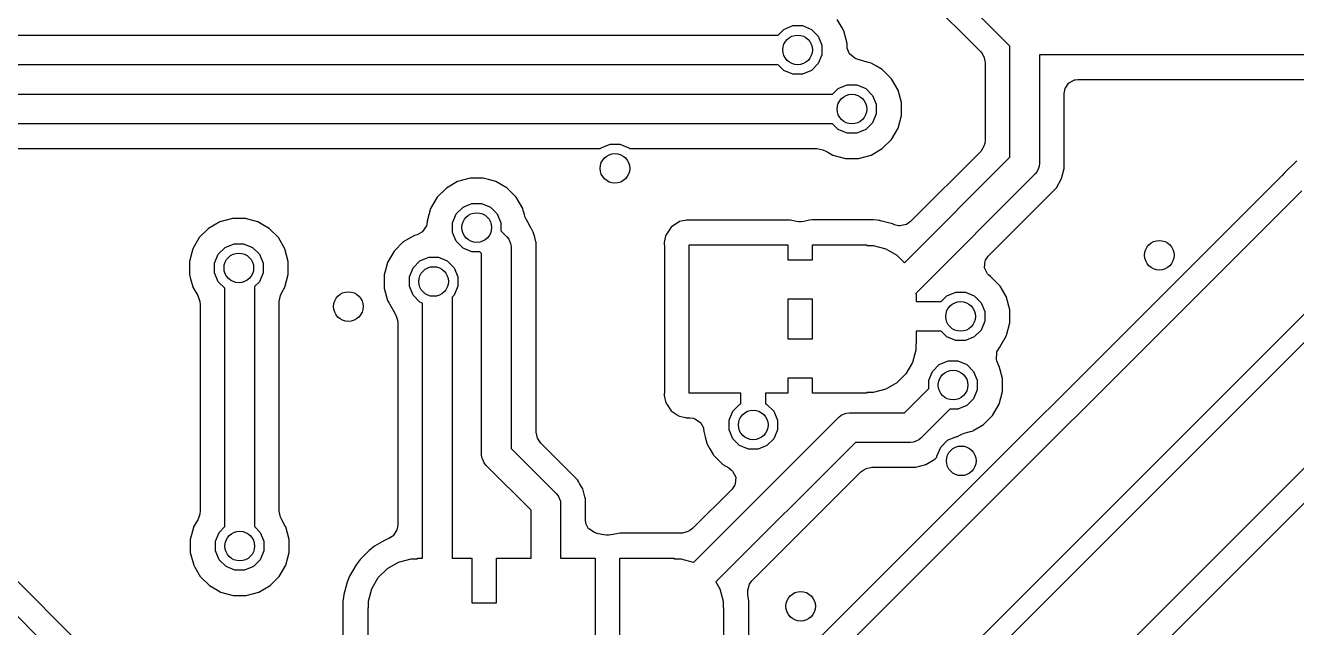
# Model space of a CAD drawing. Header units: inches. Extents: x 0.01 to 5.35, y 0.01 to 3.37.
# Drawn here: x 2.823 to 3.33, y 1.975 to 2.215 of the extents above; entities that cross this region are included whole.
import ezdxf

# ---------------------------------------------------------------- set-up
doc = ezdxf.new("R2010")
doc.units = ezdxf.units.IN
doc.header["$MEASUREMENT"] = 0
doc.layers.add('BLACK', color=250, linetype='CONTINUOUS')

msp = doc.modelspace()

# ---------------------------------------------------------------- linework, layer by layer
at = {"layer": 'BLACK', "linetype": 'CONTINUOUS'}
for p, q in [((3.21598, 2.20724), (3.17588, 2.24734)), ((3.16744, 2.24183), (3.2042, 2.20508)), ((3.12587, 2.21393), (3.12942, 2.2154)), ((3.12942, 2.2154), (3.13326, 2.2154)), ((3.13326, 2.2154), (3.13681, 2.21393)), ((3.14903, 2.21451), (3.14711, 2.21785)), ((2.6215, 2.21165), (3.12359, 2.21165)), ((3.12359, 2.21165), (3.12587, 2.21393)), ((3.13681, 2.21393), (3.13952, 2.21122)), ((3.13952, 2.21122), (3.14099, 2.20767)), ((3.1497, 2.21335), (3.14903, 2.21451)), ((3.15104, 2.20834), (3.1497, 2.21335)), ((3.1497, 2.21335), (3.1497, 2.21335)), ((3.14099, 2.20767), (3.14099, 2.20383)), ((3.15104, 2.20707), (3.15104, 2.20834)), ((3.15104, 2.20834), (3.15104, 2.20834)), ((3.15109, 2.20637), (3.15104, 2.20707)), ((3.1511, 2.20636), (3.15109, 2.20637)), ((3.15185, 2.20438), (3.1511, 2.20636)), ((3.2042, 2.20508), (3.20503, 2.20397)), ((3.21598, 2.16292), (3.21598, 2.20724)), ((3.12359, 2.19984), (2.62394, 2.19984)), ((3.12587, 2.19756), (3.12359, 2.19984)), ((3.13952, 2.20028), (3.13681, 2.19756)), ((3.14099, 2.20383), (3.13952, 2.20028)), ((3.15198, 2.20418), (3.15185, 2.20438)), ((3.15408, 2.2024), (3.15198, 2.20418)), ((3.15471, 2.20212), (3.15408, 2.2024)), ((3.15544, 2.20189), (3.15471, 2.20212)), ((3.15543, 2.20187), (3.15544, 2.20189)), ((3.15906, 2.2009), (3.15543, 2.20187)), ((3.1606, 2.20049), (3.15906, 2.2009)), ((3.16284, 2.19919), (3.1606, 2.20049)), ((3.20503, 2.20397), (3.20547, 2.20315)), ((3.20547, 2.20315), (3.20552, 2.20306)), ((3.20552, 2.20306), (3.20612, 2.20072)), ((3.20612, 2.20072), (3.20612, 2.16973)), ((3.59, 2.20378), (3.2278, 2.20378)), ((3.2278, 2.20378), (3.2278, 2.16047)), ((3.12942, 2.19609), (3.12587, 2.19756)), ((3.13326, 2.19609), (3.12942, 2.19609)), ((3.13681, 2.19756), (3.13326, 2.19609)), ((3.16509, 2.19789), (3.16284, 2.19919)), ((3.16876, 2.19422), (3.16509, 2.19789)), ((3.14525, 2.18803), (3.14752, 2.19031)), ((3.14752, 2.19031), (3.15107, 2.19178)), ((3.15107, 2.19178), (3.15491, 2.19178)), ((3.15491, 2.19178), (3.15846, 2.19031)), ((3.15846, 2.19031), (3.16118, 2.18759)), ((3.17135, 2.18973), (3.16876, 2.19422)), ((3.1727, 2.18472), (3.17135, 2.18973)), ((3.23766, 2.18833), (3.23786, 2.18971)), ((3.23786, 2.18971), (3.23789, 2.18984)), ((3.23789, 2.18984), (3.23803, 2.1903)), ((3.23803, 2.1903), (3.23951, 2.19261)), ((3.23951, 2.19261), (3.23957, 2.19266)), ((3.23957, 2.19266), (3.24173, 2.19374)), ((3.24173, 2.19374), (3.24203, 2.19381)), ((3.24203, 2.19381), (3.24306, 2.19392)), ((3.24306, 2.19392), (3.36014, 2.19392)), ((2.64118, 2.18803), (3.14525, 2.18803)), ((3.16118, 2.18759), (3.16265, 2.18405)), ((3.1727, 2.17953), (3.1727, 2.18472)), ((3.23766, 2.16255), (3.23766, 2.18833)), ((3.16265, 2.18021), (3.16118, 2.17666)), ((3.16265, 2.18405), (3.16265, 2.18021)), ((3.17135, 2.17452), (3.1727, 2.17953)), ((3.14525, 2.17622), (2.64363, 2.17622)), ((3.14752, 2.17394), (3.14525, 2.17622)), ((3.16118, 2.17666), (3.15846, 2.17394)), ((3.16876, 2.17003), (3.17135, 2.17452)), ((3.15107, 2.17247), (3.14752, 2.17394)), ((3.15491, 2.17247), (3.15107, 2.17247)), ((3.15846, 2.17394), (3.15491, 2.17247)), ((3.16509, 2.16636), (3.16876, 2.17003)), ((3.20612, 2.16973), (3.20592, 2.16835)), ((2.65015, 2.16636), (3.05271, 2.16636)), ((3.05271, 2.16636), (3.05304, 2.16669)), ((3.05304, 2.16669), (3.05658, 2.16816)), ((3.05658, 2.16816), (3.06042, 2.16816)), ((3.06042, 2.16816), (3.06397, 2.16669)), ((3.06397, 2.16669), (3.0643, 2.16636)), ((3.0643, 2.16636), (3.13894, 2.16636)), ((3.13894, 2.16636), (3.14021, 2.16619)), ((3.14021, 2.16619), (3.14141, 2.16587)), ((3.14141, 2.16587), (3.14258, 2.16538)), ((3.14258, 2.16538), (3.14337, 2.16493)), ((3.14337, 2.16493), (3.14539, 2.16376)), ((3.1606, 2.16376), (3.16509, 2.16636)), ((3.2044, 2.16528), (3.17639, 2.13727)), ((3.20563, 2.16736), (3.2044, 2.16528)), ((3.20592, 2.16835), (3.20563, 2.16736)), ((3.14539, 2.16376), (3.1504, 2.16242)), ((3.1504, 2.16242), (3.1504, 2.16242)), ((3.1504, 2.16242), (3.15559, 2.16242)), ((3.15559, 2.16242), (3.1606, 2.16376)), ((3.15559, 2.16242), (3.15559, 2.16242)), ((3.17392, 2.12085), (3.21598, 2.16292)), ((3.22764, 2.15921), (3.2268, 2.15719)), ((3.22768, 2.15932), (3.22764, 2.15921)), ((3.2278, 2.16047), (3.22768, 2.15932)), ((3.23766, 2.1584), (3.23766, 2.16255)), ((3.33036, 2.16154), (3.32537, 2.15655)), ((3.00079, 2.15459), (2.99578, 2.15324)), ((3.00598, 2.15459), (3.00079, 2.15459)), ((3.00805, 2.15403), (3.00598, 2.15459)), ((3.00598, 2.15459), (3.00598, 2.15459)), ((3.01099, 2.15324), (3.00805, 2.15403)), ((3.32447, 2.15566), (3.13731, 1.9685)), ((3.22607, 2.1563), (3.17841, 2.10865)), ((3.2268, 2.15719), (3.22607, 2.1563)), ((3.23451, 2.15079), (3.23658, 2.15439)), ((3.23658, 2.15439), (3.23766, 2.1584)), ((3.32537, 2.15655), (3.32447, 2.15566)), ((3.32447, 2.15566), (3.32447, 2.15566)), ((3.32537, 2.15655), (3.32537, 2.15655)), ((3.32537, 2.15655), (3.32537, 2.15655)), ((2.99129, 2.15065), (2.98762, 2.14698)), ((2.99578, 2.15324), (2.99129, 2.15065)), ((2.99129, 2.15065), (2.99129, 2.15065)), ((2.99129, 2.15065), (2.99129, 2.15065)), ((2.99578, 2.15324), (2.99578, 2.15324)), ((3.01324, 2.15195), (3.01099, 2.15324)), ((3.01548, 2.15065), (3.01324, 2.15195)), ((3.01915, 2.14698), (3.01548, 2.15065)), ((3.15007, 1.96731), (3.33234, 2.14958)), ((3.20725, 2.12353), (3.23451, 2.15079)), ((2.98762, 2.14698), (2.98502, 2.14249)), ((2.98762, 2.14698), (2.98762, 2.14698)), ((2.98762, 2.14698), (2.98762, 2.14698)), ((2.99792, 2.14307), (3.00147, 2.14454)), ((3.00147, 2.14454), (3.00531, 2.14454)), ((3.00531, 2.14454), (3.00885, 2.14307)), ((3.02175, 2.14249), (3.01915, 2.14698)), ((2.98502, 2.14249), (2.98368, 2.13748)), ((2.98502, 2.14249), (2.98502, 2.14249)), ((2.99373, 2.1368), (2.9952, 2.14035)), ((2.9952, 2.14035), (2.99792, 2.14307)), ((3.00885, 2.14307), (3.01157, 2.14035)), ((3.01157, 2.14035), (3.01304, 2.1368)), ((3.02196, 2.14168), (3.02175, 2.14249)), ((3.02175, 2.14249), (3.02175, 2.14249)), ((3.02175, 2.14249), (3.02175, 2.14249)), ((3.02239, 2.1401), (3.02196, 2.14168)), ((3.02259, 2.13936), (3.02239, 2.1401)), ((3.02307, 2.13818), (3.02259, 2.13936)), ((2.89644, 2.13455), (2.89278, 2.13088)), ((2.90094, 2.13714), (2.89644, 2.13455)), ((2.89644, 2.13455), (2.89644, 2.13455)), ((2.89644, 2.13455), (2.89644, 2.13455)), ((2.90595, 2.13848), (2.90094, 2.13714)), ((2.90094, 2.13714), (2.90094, 2.13714)), ((2.91114, 2.13848), (2.90595, 2.13848)), ((2.91363, 2.13781), (2.91114, 2.13848)), ((2.91114, 2.13848), (2.91114, 2.13848)), ((2.91615, 2.13714), (2.91363, 2.13781)), ((2.91812, 2.136), (2.91615, 2.13714)), ((2.92064, 2.13455), (2.91812, 2.136)), ((2.92431, 2.13088), (2.92064, 2.13455)), ((2.98331, 2.13559), (2.98182, 2.13328)), ((2.98347, 2.13614), (2.98331, 2.13559)), ((2.98348, 2.13618), (2.98347, 2.13614)), ((2.98362, 2.13716), (2.98348, 2.13618)), ((2.98364, 2.13716), (2.98362, 2.13716)), ((2.98368, 2.13748), (2.98364, 2.13716)), ((2.99373, 2.13296), (2.99373, 2.1368)), ((3.01304, 2.1368), (3.01304, 2.13358)), ((3.0237, 2.13709), (3.02307, 2.13818)), ((3.02462, 2.13551), (3.0237, 2.13709)), ((3.02466, 2.13533), (3.02462, 2.13551)), ((3.02502, 2.13471), (3.02466, 2.13533)), ((3.02522, 2.13436), (3.02502, 2.13471)), ((3.02595, 2.13309), (3.02522, 2.13436)), ((3.08092, 2.13506), (3.07874, 2.1318)), ((3.08418, 2.13724), (3.08092, 2.13506)), ((3.08706, 2.13781), (3.08418, 2.13724)), ((3.08418, 2.13724), (3.08418, 2.13724)), ((3.08418, 2.13724), (3.08418, 2.13724)), ((3.12837, 2.13781), (3.08706, 2.13781)), ((3.08706, 2.13781), (3.08706, 2.13781)), ((3.08706, 2.13781), (3.08706, 2.13781)), ((3.13089, 2.13731), (3.12837, 2.13781)), ((3.12837, 2.13781), (3.12837, 2.13781)), ((3.12837, 2.13781), (3.12837, 2.13781)), ((3.13184, 2.13722), (3.13089, 2.13731)), ((3.13279, 2.13722), (3.13184, 2.13722)), ((3.13374, 2.13731), (3.13279, 2.13722)), ((3.13603, 2.13777), (3.13374, 2.13731)), ((3.13724, 2.13801), (3.13603, 2.13777)), ((3.13603, 2.13777), (3.13603, 2.13777)), ((3.16149, 2.13801), (3.13724, 2.13801)), ((3.13724, 2.13801), (3.13724, 2.13801)), ((3.16298, 2.13781), (3.16149, 2.13801)), ((3.16149, 2.13801), (3.16149, 2.13801)), ((3.16149, 2.13801), (3.16149, 2.13801)), ((3.16364, 2.13773), (3.16298, 2.13781)), ((3.16378, 2.13771), (3.16364, 2.13773)), ((3.1641, 2.13769), (3.16378, 2.13771)), ((3.1644, 2.13759), (3.1641, 2.13769)), ((3.1691, 2.13633), (3.1644, 2.13759)), ((3.16999, 2.13596), (3.1691, 2.13633)), ((3.1691, 2.13633), (3.1691, 2.13633)), ((3.17151, 2.1356), (3.16999, 2.13596)), ((3.17205, 2.13556), (3.17151, 2.1356)), ((3.17474, 2.13614), (3.17205, 2.13556)), ((3.17528, 2.13644), (3.17474, 2.13614)), ((3.17639, 2.13727), (3.17528, 2.13644)), ((2.89278, 2.13088), (2.89018, 2.12639)), ((2.89278, 2.13088), (2.89278, 2.13088)), ((2.89278, 2.13088), (2.89278, 2.13088)), ((2.92691, 2.12639), (2.92431, 2.13088)), ((2.97408, 2.12914), (2.97041, 2.12548)), ((2.97858, 2.13174), (2.97408, 2.12915)), ((2.97408, 2.12915), (2.97408, 2.12914)), ((2.97408, 2.12914), (2.97408, 2.12914)), ((2.97963, 2.13202), (2.97858, 2.13174)), ((2.97858, 2.13174), (2.97858, 2.13174)), ((2.98156, 2.13305), (2.97963, 2.13202)), ((2.98182, 2.13328), (2.98156, 2.13305)), ((2.9952, 2.12941), (2.99373, 2.13296)), ((2.99792, 2.1267), (2.9952, 2.12941)), ((3.01304, 2.13358), (3.01544, 2.13118)), ((3.01544, 2.13118), (3.01617, 2.13029)), ((3.01617, 2.13029), (3.01661, 2.12922)), ((3.01661, 2.12922), (3.01705, 2.12816)), ((3.02649, 2.13111), (3.02595, 2.13309)), ((3.02595, 2.13309), (3.02595, 2.13309)), ((3.02595, 2.13309), (3.02595, 2.13309)), ((3.02669, 2.13035), (3.02649, 2.13111)), ((3.02649, 2.13111), (3.02649, 2.13111)), ((3.02701, 2.12914), (3.02669, 2.13035)), ((3.02703, 2.12908), (3.02701, 2.12914)), ((3.02703, 2.12445), (3.02703, 2.12908)), ((3.02703, 2.12908), (3.02703, 2.12908)), ((3.07856, 2.13088), (3.07817, 2.12892)), ((3.07817, 2.12892), (3.07817, 2.12892)), ((3.07817, 2.12892), (3.07817, 2.12795)), ((3.07874, 2.1318), (3.07856, 2.13088)), ((3.07874, 2.1318), (3.07874, 2.1318)), ((3.07874, 2.1318), (3.07874, 2.1318)), ((2.88979, 2.12493), (2.88884, 2.12137)), ((2.89018, 2.12639), (2.88979, 2.12493)), ((2.89018, 2.12639), (2.89018, 2.12639)), ((2.89889, 2.1207), (2.90036, 2.12425)), ((2.90036, 2.12425), (2.90308, 2.12696)), ((2.90308, 2.12696), (2.90662, 2.12843)), ((2.90662, 2.12843), (2.91046, 2.12843)), ((2.91046, 2.12843), (2.91401, 2.12696)), ((2.91401, 2.12696), (2.91673, 2.12425)), ((2.91673, 2.12425), (2.9182, 2.1207)), ((2.92825, 2.12137), (2.92691, 2.12639)), ((2.97041, 2.12548), (2.96782, 2.12098)), ((2.97041, 2.12548), (2.97041, 2.12548)), ((2.97041, 2.12548), (2.97041, 2.12548)), ((3.00147, 2.12523), (2.99792, 2.1267)), ((3.00469, 2.12523), (3.00147, 2.12523)), ((3.00535, 2.12456), (3.00469, 2.12523)), ((3.00535, 2.04433), (3.00535, 2.12456)), ((3.01705, 2.12816), (3.01717, 2.12701)), ((3.01717, 2.12701), (3.01717, 2.04678)), ((3.02703, 2.12444), (3.02703, 2.12445)), ((3.02703, 2.0533), (3.02703, 2.12444)), ((3.07817, 2.12795), (3.07819, 2.12795)), ((3.07819, 2.12795), (3.07819, 2.0689)), ((3.08803, 2.0689), (3.08803, 2.12795)), ((3.08803, 2.12795), (3.1274, 2.12795)), ((3.1274, 2.12795), (3.1274, 2.12205)), ((3.13724, 2.12205), (3.13724, 2.12795)), ((3.13724, 2.12795), (3.1589, 2.12795)), ((3.1589, 2.12795), (3.1589, 2.12778)), ((3.1589, 2.12778), (3.16147, 2.12778)), ((3.16147, 2.12778), (3.16643, 2.12645)), ((3.16643, 2.12645), (3.17088, 2.12388)), ((3.17088, 2.12388), (3.17392, 2.12085)), ((3.3574, 2.12453), (3.17512, 1.94225)), ((3.20617, 2.1219), (3.20725, 2.12353)), ((2.88884, 2.12137), (2.88884, 2.1211)), ((2.88884, 2.1211), (2.88884, 2.11618)), ((2.89889, 2.11686), (2.89889, 2.1207)), ((2.9182, 2.1207), (2.9182, 2.11686)), ((2.92825, 2.11619), (2.92825, 2.12137)), ((2.96782, 2.12098), (2.96698, 2.11784)), ((2.96782, 2.12098), (2.96782, 2.12098)), ((2.97653, 2.1153), (2.978, 2.11885)), ((2.978, 2.11885), (2.98071, 2.12156)), ((2.98071, 2.12156), (2.98426, 2.12303)), ((2.98426, 2.12303), (2.9881, 2.12303)), ((2.9881, 2.12303), (2.99165, 2.12156)), ((2.99165, 2.12156), (2.99437, 2.11885)), ((2.99437, 2.11885), (2.99584, 2.1153)), ((3.1274, 2.12205), (3.13724, 2.12205)), ((3.20579, 2.11885), (3.20605, 2.12159)), ((3.20705, 2.1164), (3.20579, 2.11885)), ((3.20605, 2.12159), (3.20617, 2.1219)), ((2.68627, 2.1139), (3.03118, 1.76898)), ((3.03648, 1.77763), (2.6977, 2.11641)), ((2.88884, 2.11618), (2.88902, 2.1155)), ((2.88902, 2.1155), (2.88902, 2.1155)), ((2.88902, 2.1155), (2.8893, 2.11445)), ((2.8893, 2.11445), (2.89015, 2.11128)), ((2.90036, 2.11331), (2.89889, 2.11686)), ((2.9182, 2.11686), (2.91673, 2.11331)), ((2.92691, 2.11117), (2.92825, 2.11619)), ((2.96698, 2.11784), (2.96648, 2.11597)), ((2.96648, 2.11597), (2.96648, 2.11078)), ((2.97653, 2.11146), (2.97653, 2.1153)), ((2.99584, 2.1153), (2.99584, 2.11146)), ((3.18035, 1.9362), (3.35907, 2.11492)), ((3.20714, 2.11631), (3.20705, 2.1164)), ((3.20742, 2.11601), (3.20714, 2.11631)), ((3.20816, 2.11543), (3.20742, 2.11601)), ((3.20814, 2.11541), (3.20816, 2.11543)), ((3.2084, 2.11522), (3.20814, 2.11541)), ((3.21207, 2.11155), (3.2084, 2.11522)), ((3.2084, 2.11522), (3.2084, 2.11522)), ((2.89015, 2.11128), (2.89018, 2.11117)), ((2.89018, 2.11117), (2.89137, 2.10912)), ((2.89137, 2.10912), (2.89137, 2.10912)), ((2.89137, 2.10912), (2.89137, 2.10912)), ((2.89137, 2.10912), (2.89215, 2.10776)), ((2.90299, 2.11068), (2.90036, 2.11331)), ((2.90299, 2.01562), (2.90299, 2.11068)), ((2.91673, 2.11331), (2.9148, 2.11139)), ((2.9148, 2.11139), (2.9148, 2.01562)), ((2.92515, 2.10781), (2.92564, 2.10898)), ((2.92564, 2.10898), (2.92691, 2.11117)), ((2.96648, 2.11078), (2.96782, 2.10577)), ((2.978, 2.10791), (2.97653, 2.11146)), ((2.99584, 2.11146), (2.99437, 2.10791)), ((3.17841, 2.10865), (3.17841, 2.10827)), ((3.19083, 2.10763), (3.19438, 2.1091)), ((3.19438, 2.1091), (3.19822, 2.1091)), ((3.19822, 2.1091), (3.20177, 2.10763)), ((3.21431, 2.10766), (3.21207, 2.11155)), ((2.89215, 2.10776), (2.89264, 2.10658)), ((2.89264, 2.10658), (2.89296, 2.10538)), ((2.89296, 2.10538), (2.89296, 2.10538)), ((2.89296, 2.10538), (2.89313, 2.10412)), ((2.89313, 2.10412), (2.89313, 2.02192)), ((2.92467, 2.10534), (2.92483, 2.10661)), ((2.92467, 2.02192), (2.92467, 2.10534)), ((2.92483, 2.10661), (2.92515, 2.10781)), ((2.96782, 2.10577), (2.96844, 2.1047)), ((2.96844, 2.1047), (2.96858, 2.10446)), ((2.96858, 2.10446), (2.96858, 2.10446)), ((2.96858, 2.10446), (2.97057, 2.101)), ((2.98071, 2.10519), (2.978, 2.10791)), ((2.98173, 2.10477), (2.98071, 2.10519)), ((2.98173, 2.00299), (2.98173, 2.10477)), ((2.99437, 2.10791), (2.99354, 2.10709)), ((2.99354, 2.10709), (2.99354, 2.00299)), ((3.1274, 2.1063), (3.1274, 2.09055)), ((3.13724, 2.1063), (3.1274, 2.1063)), ((3.13724, 2.09055), (3.13724, 2.1063)), ((3.17841, 2.10827), (3.17858, 2.10827)), ((3.17858, 2.10827), (3.17858, 2.10535)), ((3.17858, 2.10535), (3.18855, 2.10535)), ((3.18855, 2.10535), (3.19083, 2.10763)), ((3.20177, 2.10763), (3.20448, 2.10492)), ((3.20448, 2.10492), (3.20595, 2.10137)), ((3.21454, 2.10726), (3.21431, 2.10766)), ((3.21431, 2.10766), (3.21431, 2.10766)), ((3.21431, 2.10766), (3.21431, 2.10766)), ((3.21457, 2.10722), (3.21454, 2.10726)), ((3.21454, 2.10726), (3.21454, 2.10726)), ((3.21454, 2.10726), (3.21454, 2.10726)), ((3.21466, 2.10705), (3.21457, 2.10722)), ((3.216, 2.10204), (3.21466, 2.10705)), ((2.97057, 2.101), (2.97057, 2.101)), ((2.97057, 2.101), (2.97064, 2.10089)), ((2.97064, 2.10089), (2.97127, 2.09973)), ((2.97127, 2.09973), (2.97187, 2.09739)), ((3.20595, 2.10137), (3.20595, 2.09753)), ((3.216, 2.09685), (3.216, 2.10204)), ((2.97187, 2.09739), (2.97187, 2.01629)), ((3.18855, 2.09354), (3.17858, 2.09354)), ((3.17858, 2.09354), (3.17858, 2.08858)), ((3.19083, 2.09127), (3.18855, 2.09354)), ((3.20448, 2.09398), (3.20177, 2.09127)), ((3.20595, 2.09753), (3.20448, 2.09398)), ((3.21479, 2.09233), (3.216, 2.09685)), ((3.1274, 2.09055), (3.13724, 2.09055)), ((3.17858, 2.08858), (3.17841, 2.08858)), ((3.17841, 2.08858), (3.17841, 2.08601)), ((3.19438, 2.0898), (3.19083, 2.09127)), ((3.19822, 2.0898), (3.19438, 2.0898)), ((3.20177, 2.09127), (3.19822, 2.0898)), ((3.38413, 2.08987), (3.2054, 1.91114)), ((3.21213, 2.08746), (3.21466, 2.09184)), ((3.21466, 2.09184), (3.21479, 2.09233)), ((3.21466, 2.09184), (3.21466, 2.09184)), ((3.17841, 2.08601), (3.17708, 2.08105)), ((3.21056, 2.08232), (3.21069, 2.08506)), ((3.21069, 2.08506), (3.21081, 2.08539)), ((3.21081, 2.08539), (3.21197, 2.08725)), ((3.21197, 2.08725), (3.21207, 2.08735)), ((3.21207, 2.08735), (3.21213, 2.08746)), ((3.17708, 2.08105), (3.17451, 2.0766)), ((3.18511, 2.07754), (3.18782, 2.08026)), ((3.18782, 2.08026), (3.19137, 2.08173)), ((3.19137, 2.08173), (3.19521, 2.08173)), ((3.19521, 2.08173), (3.19876, 2.08026)), ((3.19876, 2.08026), (3.20148, 2.07754)), ((3.21071, 2.08172), (3.21056, 2.08232)), ((3.21122, 2.08043), (3.21071, 2.08172)), ((3.21161, 2.07975), (3.21122, 2.08043)), ((3.21165, 2.07969), (3.21161, 2.07975)), ((3.21165, 2.07968), (3.21165, 2.07969)), ((3.213, 2.07467), (3.21165, 2.07968)), ((3.21165, 2.07968), (3.21165, 2.07968)), ((3.21258, 1.90437), (3.39093, 2.08272)), ((3.13724, 2.0748), (3.1274, 2.0748)), ((3.1274, 2.0748), (3.1274, 2.0689)), ((3.13724, 2.0689), (3.13724, 2.0748)), ((3.17088, 2.07297), (3.16643, 2.0704)), ((3.17451, 2.0766), (3.17088, 2.07297)), ((3.18364, 2.07399), (3.18511, 2.07754)), ((3.18364, 2.07077), (3.18364, 2.07399)), ((3.20148, 2.07754), (3.20295, 2.07399)), ((3.20295, 2.07399), (3.20295, 2.07015)), ((3.213, 2.06948), (3.213, 2.07467)), ((3.07819, 2.0689), (3.07817, 2.0689)), ((3.07817, 2.0689), (3.07817, 2.06793)), ((3.07817, 2.06793), (3.07817, 2.06793)), ((3.07817, 2.06793), (3.07817, 2.06793)), ((3.07817, 2.06793), (3.07874, 2.06505)), ((3.1087, 2.0689), (3.08803, 2.0689)), ((3.1087, 2.06457), (3.1087, 2.0689)), ((3.1274, 2.0689), (3.11854, 2.0689)), ((3.11854, 2.0689), (3.11854, 2.06457)), ((3.1589, 2.0689), (3.13724, 2.0689)), ((3.16147, 2.06907), (3.1589, 2.06907)), ((3.1589, 2.06907), (3.1589, 2.0689)), ((3.16643, 2.0704), (3.16147, 2.06907)), ((3.17389, 2.06102), (3.18364, 2.07077)), ((3.20295, 2.07015), (3.20148, 2.06661)), ((3.21165, 2.06447), (3.213, 2.06948)), ((3.07874, 2.06505), (3.07874, 2.06505)), ((3.07874, 2.06505), (3.07874, 2.06505)), ((3.07874, 2.06505), (3.07913, 2.06447)), ((3.07913, 2.06447), (3.07913, 2.06447)), ((3.07913, 2.06447), (3.07913, 2.06447)), ((3.07913, 2.06447), (3.08092, 2.06179)), ((3.10544, 2.06163), (3.10815, 2.06435)), ((3.10815, 2.06435), (3.1087, 2.06457)), ((3.11854, 2.06457), (3.11909, 2.06435)), ((3.11909, 2.06435), (3.12181, 2.06163)), ((3.19876, 2.06389), (3.19521, 2.06242)), ((3.20148, 2.06661), (3.19876, 2.06389)), ((3.20906, 2.05998), (3.21165, 2.06447)), ((3.08092, 2.06179), (3.08332, 2.06018)), ((3.08332, 2.06018), (3.08363, 2.05998)), ((3.08363, 2.05998), (3.08418, 2.05961)), ((3.08418, 2.05961), (3.08418, 2.05961)), ((3.08418, 2.05961), (3.08418, 2.05961)), ((3.08418, 2.05961), (3.08418, 2.05961)), ((3.08418, 2.05961), (3.08418, 2.05961)), ((3.08418, 2.05961), (3.08547, 2.05935)), ((3.08547, 2.05935), (3.08676, 2.0591)), ((3.08676, 2.0591), (3.08687, 2.05907)), ((3.08687, 2.05907), (3.08706, 2.05904)), ((3.08706, 2.05904), (3.08706, 2.05904)), ((3.08706, 2.05904), (3.08706, 2.05904)), ((3.08706, 2.05904), (3.08833, 2.05904)), ((3.08833, 2.05904), (3.08971, 2.05884)), ((3.08971, 2.05884), (3.0903, 2.05866)), ((3.08987, 2.00137), (3.14779, 2.05929)), ((3.0903, 2.05866), (3.09261, 2.05718)), ((3.10397, 2.05808), (3.10544, 2.06163)), ((3.10397, 2.05424), (3.10397, 2.05808)), ((3.12181, 2.06163), (3.12328, 2.05808)), ((3.12328, 2.05808), (3.12328, 2.05424)), ((3.14779, 2.05929), (3.14869, 2.06003)), ((3.14869, 2.06003), (3.15034, 2.06071)), ((3.15034, 2.06071), (3.15082, 2.06091)), ((3.15082, 2.06091), (3.15197, 2.06102)), ((3.15197, 2.06102), (3.17389, 2.06102)), ((3.19199, 2.06242), (3.18051, 2.05094)), ((3.19521, 2.06242), (3.19199, 2.06242)), ((3.20539, 2.05631), (3.20906, 2.05998)), ((3.02762, 2.05096), (3.02703, 2.0533)), ((3.09261, 2.05718), (3.09266, 2.05712)), ((3.09266, 2.05712), (3.09374, 2.05496)), ((3.09374, 2.05496), (3.09381, 2.05467)), ((3.09381, 2.05467), (3.09392, 2.05363)), ((3.09392, 2.05363), (3.09392, 2.05357)), ((3.09392, 2.05357), (3.09449, 2.05144)), ((3.10544, 2.05069), (3.10397, 2.05424)), ((3.12328, 2.05424), (3.12181, 2.05069)), ((3.19659, 2.05239), (3.19777, 2.05287)), ((3.19777, 2.05287), (3.20028, 2.05355)), ((3.20028, 2.05355), (3.2009, 2.05371)), ((3.20028, 2.05355), (3.20028, 2.05355)), ((3.2009, 2.05371), (3.20131, 2.05382)), ((3.2009, 2.05371), (3.2009, 2.05371)), ((3.20131, 2.05382), (3.20174, 2.0542)), ((3.20174, 2.0542), (3.2018, 2.05423)), ((3.2018, 2.05423), (3.20539, 2.05631)), ((3.02812, 2.05005), (3.02762, 2.05096)), ((3.02895, 2.04894), (3.02812, 2.05005)), ((3.04041, 2.03748), (3.02895, 2.04894)), ((3.09449, 2.05144), (3.09449, 2.05144)), ((3.09449, 2.05144), (3.09449, 2.05144)), ((3.09449, 2.05144), (3.09515, 2.04897)), ((3.09515, 2.04897), (3.09526, 2.04856)), ((3.09526, 2.04856), (3.09636, 2.04665)), ((3.15441, 2.04921), (3.09875, 1.99355)), ((3.10815, 2.04798), (3.10544, 2.05069)), ((3.1117, 2.04651), (3.10815, 2.04798)), ((3.11909, 2.04798), (3.11554, 2.04651)), ((3.12181, 2.05069), (3.11909, 2.04798)), ((3.17634, 2.04921), (3.15441, 2.04921)), ((3.17749, 2.04933), (3.17634, 2.04921)), ((3.17842, 2.04971), (3.17749, 2.04933)), ((3.17962, 2.05021), (3.17842, 2.04971)), ((3.18051, 2.05094), (3.17962, 2.05021)), ((3.18836, 2.04733), (3.19108, 2.05004)), ((3.19108, 2.05004), (3.19462, 2.05151)), ((3.19462, 2.05151), (3.19519, 2.05151)), ((3.19519, 2.05151), (3.19552, 2.05177)), ((3.19552, 2.05177), (3.19659, 2.05239)), ((3.00547, 2.04318), (3.00535, 2.04433)), ((3.00567, 2.04269), (3.00547, 2.04318)), ((3.00635, 2.04105), (3.00567, 2.04269)), ((3.01717, 2.04678), (3.03512, 2.02882)), ((3.09636, 2.04665), (3.09767, 2.04438)), ((3.09767, 2.04438), (3.09785, 2.04406)), ((3.09785, 2.04406), (3.10152, 2.04039)), ((3.11554, 2.04651), (3.1117, 2.04651)), ((3.18242, 2.04042), (3.18602, 2.0425)), ((3.18602, 2.0425), (3.18689, 2.04337)), ((3.18689, 2.04378), (3.18836, 2.04733)), ((3.18689, 2.04337), (3.18689, 2.04378)), ((3.00708, 2.04015), (3.00635, 2.04105)), ((3.02504, 2.0222), (3.00708, 2.04015)), ((3.04042, 2.03747), (3.04041, 2.03748)), ((3.04357, 2.03432), (3.04042, 2.03747)), ((3.10152, 2.04039), (3.10391, 2.03901)), ((3.10391, 2.03901), (3.10501, 2.03815)), ((3.10501, 2.03815), (3.10538, 2.03776)), ((3.10538, 2.03776), (3.10664, 2.03531)), ((3.11311, 1.99396), (3.15657, 2.03742)), ((3.15657, 2.03742), (3.15769, 2.03826)), ((3.15769, 2.03826), (3.15859, 2.03875)), ((3.15859, 2.03875), (3.16093, 2.03935)), ((3.16093, 2.03935), (3.17841, 2.03935)), ((3.17841, 2.03935), (3.18242, 2.04042)), ((3.17841, 2.03935), (3.17841, 2.03935)), ((3.04358, 2.03431), (3.04357, 2.03432)), ((3.04364, 2.0342), (3.04358, 2.03431)), ((3.04376, 2.03399), (3.04364, 2.0342)), ((3.04394, 2.03368), (3.04376, 2.03399)), ((3.04376, 2.03399), (3.04376, 2.03399)), ((3.04414, 2.03342), (3.04394, 2.03368)), ((3.04414, 2.03341), (3.04414, 2.03342)), ((3.04442, 2.03284), (3.04414, 2.03341)), ((3.0452, 2.03148), (3.04442, 2.03284)), ((3.10638, 2.03258), (3.10626, 2.03226)), ((3.10664, 2.03531), (3.10638, 2.03258)), ((3.10638, 2.03258), (3.10638, 2.03258)), ((3.03512, 2.02882), (3.03586, 2.02793)), ((3.03586, 2.02793), (3.03623, 2.02701)), ((3.04564, 2.03073), (3.0452, 2.03148)), ((3.04651, 2.02749), (3.04564, 2.03073)), ((3.04671, 2.02672), (3.04651, 2.02749)), ((3.04651, 2.02749), (3.04651, 2.02749)), ((3.10518, 2.03063), (3.08947, 2.01491)), ((3.10626, 2.03226), (3.10518, 2.03063)), ((3.02504, 2.00299), (3.02504, 2.0222)), ((3.03623, 2.02701), (3.03674, 2.0258)), ((3.03674, 2.0258), (3.03685, 2.02465)), ((3.03685, 2.02465), (3.03685, 2.00299)), ((3.04671, 2.01826), (3.04671, 2.02672)), ((3.04671, 2.02672), (3.04671, 2.02672)), ((3.04671, 2.02672), (3.04671, 2.02672)), ((2.89215, 2.01828), (2.89053, 2.01548)), ((2.89264, 2.01946), (2.89215, 2.01828)), ((2.89296, 2.02066), (2.89264, 2.01946)), ((2.89313, 2.02192), (2.89296, 2.02066)), ((2.92483, 2.02066), (2.92467, 2.02192)), ((2.92515, 2.01946), (2.92483, 2.02066)), ((2.92564, 2.01828), (2.92515, 2.01946)), ((2.9272, 2.01558), (2.92564, 2.01828)), ((3.04682, 2.01722), (3.04671, 2.01826)), ((3.04689, 2.01693), (3.04682, 2.01722)), ((2.8897, 2.01235), (2.88919, 2.01047)), ((2.89047, 2.01525), (2.8897, 2.01235)), ((2.89048, 2.01527), (2.89047, 2.01525)), ((2.89052, 2.01541), (2.89048, 2.01527)), ((2.89048, 2.01527), (2.89048, 2.01527)), ((2.89053, 2.01548), (2.89052, 2.01541)), ((2.89924, 2.00979), (2.90071, 2.01334)), ((2.90071, 2.01334), (2.90299, 2.01562)), ((2.9148, 2.01562), (2.91708, 2.01334)), ((2.91708, 2.01334), (2.91855, 2.00979)), ((2.92726, 2.01548), (2.9272, 2.01558)), ((2.9286, 2.01047), (2.92726, 2.01548)), ((2.9715, 2.01432), (2.97001, 2.01201)), ((2.97167, 2.01491), (2.9715, 2.01432)), ((2.97187, 2.01629), (2.97167, 2.01491)), ((3.04797, 2.01477), (3.04689, 2.01693)), ((3.04802, 2.01471), (3.04797, 2.01477)), ((3.05033, 2.01323), (3.04802, 2.01471)), ((3.04802, 2.01471), (3.04802, 2.01471)), ((3.05137, 2.01292), (3.05033, 2.01323)), ((3.05179, 2.01282), (3.05137, 2.01292)), ((3.05137, 2.01292), (3.05137, 2.01292)), ((3.05137, 2.01292), (3.05137, 2.01292)), ((3.05412, 2.01235), (3.05179, 2.01282)), ((3.05507, 2.01226), (3.05412, 2.01235)), ((3.05601, 2.01226), (3.05507, 2.01226)), ((3.05697, 2.01235), (3.05601, 2.01226)), ((3.05926, 2.01281), (3.05697, 2.01235)), ((3.06047, 2.01305), (3.05926, 2.01281)), ((3.05926, 2.01281), (3.05926, 2.01281)), ((3.08472, 2.01305), (3.06047, 2.01305)), ((3.06047, 2.01305), (3.06047, 2.01305)), ((3.08524, 2.01304), (3.08472, 2.01305)), ((3.08472, 2.01305), (3.08472, 2.01305)), ((3.08472, 2.01305), (3.08472, 2.01305)), ((3.08542, 2.01305), (3.08524, 2.01304)), ((3.08755, 2.01365), (3.08542, 2.01305)), ((3.08835, 2.01408), (3.08755, 2.01365)), ((3.08947, 2.01491), (3.08835, 2.01408)), ((2.88919, 2.01047), (2.88919, 2.00528)), ((2.89924, 2.00595), (2.89924, 2.00979)), ((2.91855, 2.00979), (2.91855, 2.00595)), ((2.9286, 2.00528), (2.9286, 2.01047)), ((2.96265, 2.00777), (2.96056, 2.00617)), ((2.96545, 2.00939), (2.96265, 2.00777)), ((2.96265, 2.00777), (2.96265, 2.00777)), ((2.96265, 2.00777), (2.96265, 2.00777)), ((2.96714, 2.01036), (2.96545, 2.00939)), ((2.96828, 2.01084), (2.96714, 2.01036)), ((2.96714, 2.01036), (2.96714, 2.01036)), ((2.96714, 2.01036), (2.96714, 2.01036)), ((2.96714, 2.01036), (2.96714, 2.01036)), ((2.96961, 2.01166), (2.96828, 2.01084)), ((2.97001, 2.01201), (2.96961, 2.01166)), ((2.88919, 2.00528), (2.88944, 2.00438)), ((2.88944, 2.00438), (2.88944, 2.00438)), ((2.88944, 2.00438), (2.88944, 2.00438)), ((2.88944, 2.00438), (2.89054, 2.00027)), ((2.90071, 2.00241), (2.89924, 2.00595)), ((2.90343, 1.99969), (2.90071, 2.00241)), ((2.91708, 2.00241), (2.91437, 1.99969)), ((2.91855, 2.00595), (2.91708, 2.00241)), ((2.92726, 2.00027), (2.9286, 2.00528)), ((2.9569, 2.00251), (2.9553, 2.00042)), ((2.96056, 2.00617), (2.9569, 2.00251)), ((2.9569, 2.00251), (2.9569, 2.00251)), ((2.9569, 2.00251), (2.9569, 2.00251)), ((2.96056, 2.00617), (2.96056, 2.00617)), ((2.96056, 2.00617), (2.96056, 2.00617)), ((2.97223, 2.00149), (2.97719, 2.00282)), ((2.97719, 2.00282), (2.97976, 2.00282)), ((2.97976, 2.00282), (2.97976, 2.00299)), ((2.97976, 2.00299), (2.98173, 2.00299)), ((2.99354, 2.00299), (3.00142, 2.00299)), ((3.00142, 2.00299), (3.00142, 1.98528)), ((3.01126, 1.98528), (3.01126, 2.00299)), ((3.01126, 2.00299), (3.02504, 2.00299)), ((3.03685, 2.00299), (3.05063, 2.00299)), ((3.05063, 2.00299), (3.05063, 1.94394)), ((3.06047, 1.94394), (3.06047, 2.00299)), ((3.06047, 2.00299), (3.08213, 2.00299)), ((3.08213, 2.00299), (3.08213, 2.00282)), ((3.08213, 2.00282), (3.0847, 2.00282)), ((3.0847, 2.00282), (3.08966, 2.00149)), ((2.89054, 2.00027), (2.89103, 1.99941)), ((2.89103, 1.99941), (2.89313, 1.99578)), ((2.90698, 1.99822), (2.90343, 1.99969)), ((2.91082, 1.99822), (2.90698, 1.99822)), ((2.91437, 1.99969), (2.91082, 1.99822)), ((2.92467, 1.99578), (2.92726, 2.00027)), ((2.9553, 2.00042), (2.95271, 1.99593)), ((2.9553, 2.00042), (2.9553, 2.00042)), ((2.9553, 2.00042), (2.9553, 2.00042)), ((2.96415, 1.99529), (2.96778, 1.99892)), ((2.96778, 1.99892), (2.97223, 2.00149)), ((3.08966, 2.00149), (3.08987, 2.00137)), ((2.89313, 1.99578), (2.8968, 1.99211)), ((2.8968, 1.99211), (2.89999, 1.99026)), ((2.9165, 1.98951), (2.921, 1.99211)), ((2.921, 1.99211), (2.92467, 1.99578)), ((2.9517, 1.99351), (2.95036, 1.9885)), ((2.95271, 1.99593), (2.9517, 1.99351)), ((2.96158, 1.99084), (2.96415, 1.99529)), ((3.09875, 1.99355), (3.10031, 1.99084)), ((3.11147, 1.99028), (3.11218, 1.9927)), ((3.11218, 1.9927), (3.1124, 1.99305)), ((3.1124, 1.99305), (3.11311, 1.99396)), ((2.89999, 1.99026), (2.90116, 1.98959)), ((2.90116, 1.98959), (2.90129, 1.98951)), ((2.90129, 1.98951), (2.9063, 1.98817)), ((2.9063, 1.98817), (2.9063, 1.98817)), ((2.9063, 1.98817), (2.91149, 1.98817)), ((2.91149, 1.98817), (2.9165, 1.98951)), ((2.91149, 1.98817), (2.91149, 1.98817)), ((2.95022, 1.9874), (2.95002, 1.9859)), ((2.95036, 1.9885), (2.95022, 1.9874)), ((2.95036, 1.9885), (2.95036, 1.9885)), ((2.96025, 1.98588), (2.96158, 1.99084)), ((3.10031, 1.99084), (3.10164, 1.98588)), ((3.11145, 1.98948), (3.11147, 1.99028)), ((3.11152, 1.98866), (3.11145, 1.98948)), ((3.11153, 1.9885), (3.11151, 1.98866)), ((3.11151, 1.98866), (3.11152, 1.98866)), ((3.11187, 1.9859), (3.11153, 1.9885)), ((3.11153, 1.9885), (3.11153, 1.9885)), ((2.95002, 1.9859), (2.95002, 1.96103)), ((2.96008, 1.96362), (2.96008, 1.98331)), ((2.96008, 1.98331), (2.96025, 1.98331)), ((2.96025, 1.98331), (2.96025, 1.98588)), ((3.00142, 1.98528), (3.01126, 1.98528)), ((3.10164, 1.98588), (3.10164, 1.98331)), ((3.10164, 1.98331), (3.10181, 1.98331)), ((3.10181, 1.98331), (3.10181, 1.96362)), ((3.11187, 1.96103), (3.11187, 1.9859))]:
    msp.add_line(p, q, dxfattribs=at)
at = {"layer": 'BLACK'}
for centre in [(3.13134, 2.20575), (3.15299, 2.18213), (3.0585, 2.1585), (3.00339, 2.13488), (3.27554, 2.12386), (2.90854, 2.11878), (2.98618, 2.11338), (2.9522, 2.10339), (3.1963, 2.09945), (3.19329, 2.07207), (3.11362, 2.05616), (3.19654, 2.04186), (2.9089, 2.00787), (3.13254, 1.98386)]:
    msp.add_circle(centre, 0.00591, dxfattribs=at)
at = {"layer": 'WHITE'}
for centre in [(3.13134, 2.20575), (3.15299, 2.18213), (3.0585, 2.1585), (3.00339, 2.13488), (3.27554, 2.12386), (2.90854, 2.11878), (2.98618, 2.11338), (2.9522, 2.10339), (3.1963, 2.09945), (3.19329, 2.07207), (3.11362, 2.05616), (3.19654, 2.04186), (2.9089, 2.00787), (3.13254, 1.98386)]:
    msp.add_circle(centre, 0.00591, dxfattribs=at)

doc.saveas('drawing.dxf')
